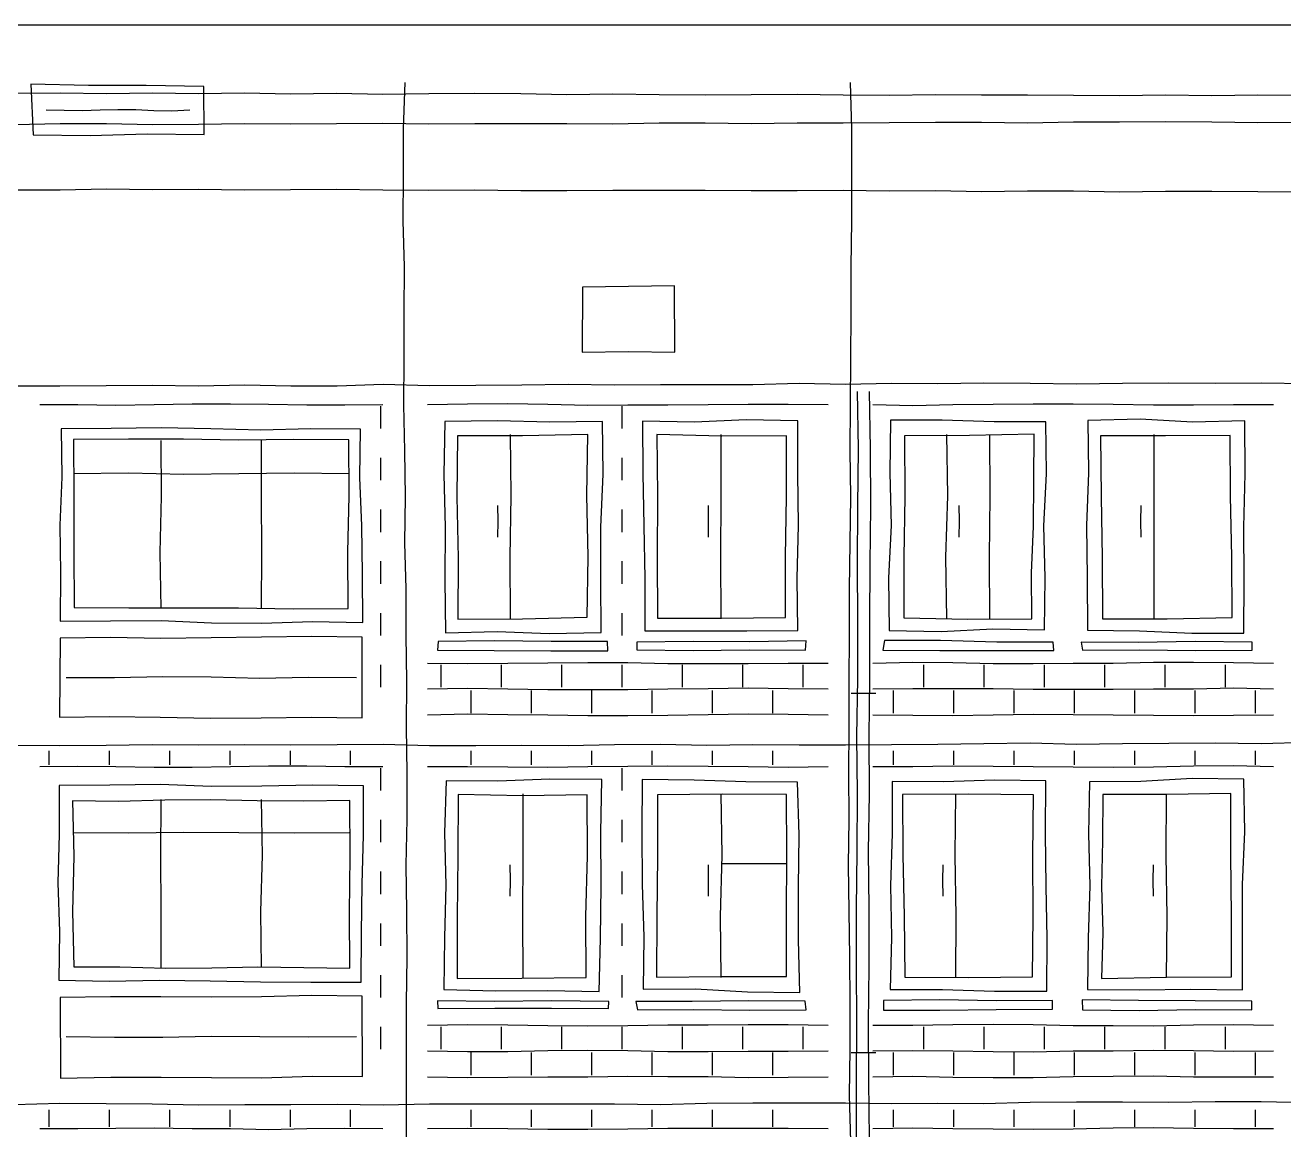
# Model space of a CAD drawing. Header units: millimetres. Extents: x 0 to 655, y 0 to 345.
# Drawn here: x 149.5 to 237.2, y 268.1 to 345 of the extents above; entities that cross this region are included whole.
import ezdxf

# ---------------------------------------------------------------- set-up
doc = ezdxf.new("R2010")
doc.units = ezdxf.units.MM
for name, color, linetype, true_color in [('01_KARKAS', 1, 'Continuous', 0xd62728), ('02_PROYOMY', 5, 'Continuous', 0x1f5fd6), ('03_BALKONY', 3, 'Continuous', 0x2ca02c), ('04_KLADKA', 32, 'Continuous', 0x8c5a2b), ('06_VODOSTOK', 4, 'Continuous', 0x0f9aa0), ('08_KRYSHA', 8, 'Continuous', 0x444444)]:
    doc.layers.add(name, color=color, linetype=linetype, true_color=true_color)

msp = doc.modelspace()

# ---------------------------------------------------------------- linework, layer by layer
at = {"layer": '01_KARKAS'}
for points in [[(240, 345), (236.8, 345), (233.6, 345), (230.4, 345), (227.2, 345), (224, 345), (220.8, 345), (217.6, 345), (214.4, 345), (211.2, 345), (208, 345), (204.8, 345), (201.6, 345), (198.4, 345), (195.2, 345), (192, 345), (188.8, 345), (185.6, 345), (182.4, 345), (179.2, 345), (176, 345), (172.8, 345), (169.6, 345), (166.4, 345), (163.2, 345), (160, 345), (156.8, 345), (153.6, 345), (150.4, 345), (147.2, 345)], [(176.096, 267.306), (176.082, 270.51), (176.095, 273.714), (176.087, 276.918), (176.123, 280.122), (176.108, 283.327), (176.06, 286.531), (176.142, 289.735), (176.137, 292.939), (176.076, 296.143), (176.12, 299.347), (176.064, 302.551), (176.058, 305.755), (175.98, 308.959), (176.026, 312.163), (175.968, 315.367), (175.911, 318.571), (175.916, 321.776), (175.933, 324.98), (175.945, 328.184), (175.852, 331.388), (175.867, 334.592), (175.875, 337.796), (176, 341)], [(207.009, 267.306), (206.926, 270.51), (206.972, 273.714), (206.973, 276.918), (206.953, 280.122), (206.907, 283.327), (206.856, 286.531), (206.897, 289.735), (206.869, 292.939), (206.905, 296.143), (206.894, 299.347), (206.931, 302.551), (206.924, 305.755), (206.984, 308.959), (207.013, 312.163), (206.974, 315.367), (206.995, 318.571), (207.013, 321.776), (207.043, 324.98), (207.045, 328.184), (207.081, 331.388), (207.079, 334.592), (207.081, 337.796), (207, 341)], [(148.742, 319.893), (151.959, 319.903), (155.175, 319.913), (158.392, 319.949), (161.608, 319.892), (164.825, 319.963), (168.041, 319.894), (171.258, 319.896), (174.474, 320.002), (177.691, 319.921), (180.907, 319.931), (184.124, 319.954), (187.34, 320.021), (190.557, 319.956), (193.773, 319.993), (196.99, 319.987), (200.206, 319.991), (203.423, 320.089), (206.639, 320.016), (209.856, 320.075), (213.072, 320.055), (216.289, 320.105), (219.505, 320.087), (222.722, 320.045), (225.938, 320.072), (229.155, 320.104), (232.371, 320.083), (235.588, 320.106), (238.804, 320.066)], [(148.742, 294.882), (151.959, 294.857), (155.175, 294.883), (158.392, 294.922), (161.608, 294.904), (164.825, 294.932), (168.041, 294.917), (171.258, 294.927), (174.474, 294.946), (177.691, 294.85), (180.907, 294.857), (184.124, 294.881), (187.34, 294.868), (190.557, 294.92), (193.773, 294.945), (196.99, 294.891), (200.206, 294.934), (203.423, 294.914), (206.639, 294.897), (209.856, 294.934), (213.072, 294.943), (216.289, 295.001), (219.505, 295.042), (222.722, 294.951), (225.938, 295.009), (229.155, 295.016), (232.371, 295.044), (235.588, 295), (238.804, 295.099)], [(148.742, 269.865), (151.959, 269.956), (155.175, 269.93), (158.392, 269.913), (161.608, 269.843), (164.825, 269.875), (168.041, 269.877), (171.258, 269.894), (174.474, 269.855), (177.691, 269.914), (180.907, 269.916), (184.124, 269.923), (187.34, 269.911), (190.557, 269.924), (193.773, 269.881), (196.99, 269.968), (200.206, 269.981), (203.423, 269.988), (206.639, 269.987), (209.856, 269.938), (213.072, 269.953), (216.289, 269.936), (219.505, 270.028), (222.722, 270.047), (225.938, 270.065), (229.155, 270.038), (232.371, 270.069), (235.588, 270.084), (238.804, 270.012)]]:
    msp.add_lwpolyline(points, dxfattribs=at)
at = {"layer": '02_PROYOMY'}
for points in [[(178.759, 317.41), (178.679, 313.735), (178.786, 310.061), (178.759, 306.387), (178.792, 302.713)], [(189.728, 317.413), (186.072, 317.369), (182.415, 317.47), (178.759, 317.41)], [(189.641, 302.717), (189.617, 306.392), (189.621, 310.066), (189.776, 313.739), (189.728, 317.413)], [(203.337, 317.463), (199.731, 317.532), (196.125, 317.368), (192.519, 317.444)], [(192.519, 317.444), (192.531, 313.792), (192.6, 310.141), (192.668, 306.491), (192.687, 302.839)], [(203.339, 302.869), (203.289, 306.518), (203.383, 310.166), (203.329, 313.814), (203.337, 317.463)], [(209.78, 317.509), (209.738, 313.847), (209.823, 310.184), (209.641, 306.523), (209.695, 302.86)], [(220.596, 317.388), (216.991, 317.388), (213.386, 317.496), (209.78, 317.509)], [(220.508, 302.917), (220.544, 306.535), (220.464, 310.153), (220.637, 313.77), (220.596, 317.388)], [(223.52, 317.479), (223.56, 313.83), (223.422, 310.181), (223.479, 306.531), (223.484, 302.882)], [(234.455, 317.452), (230.81, 317.365), (227.165, 317.564), (223.52, 317.479)], [(234.386, 302.68), (234.403, 306.373), (234.368, 310.066), (234.47, 313.759), (234.455, 317.452)], [(179.641, 316.424), (179.595, 312.163), (179.681, 307.903), (179.651, 303.642)], [(188.703, 316.5), (184.173, 316.405), (179.641, 316.424)], [(183.336, 303.7), (183.315, 307.967), (183.368, 312.233), (183.336, 316.5)], [(188.664, 303.785), (188.744, 308.023), (188.644, 312.262), (188.703, 316.5)], [(202.552, 316.407), (198.03, 316.392), (193.51, 316.501)], [(193.51, 316.501), (193.555, 312.239), (193.537, 307.976), (193.563, 303.714)], [(198, 303.7), (197.973, 307.967), (197.99, 312.233), (198, 316.5)], [(202.473, 303.767), (202.466, 307.981), (202.538, 312.194), (202.552, 316.407)], [(210.759, 316.414), (210.774, 312.189), (210.707, 307.964), (210.719, 303.739)], [(219.782, 316.522), (215.271, 316.448), (210.759, 316.414)], [(213.7, 303.7), (213.63, 307.967), (213.772, 312.233), (213.7, 316.5)], [(216.7, 303.7), (216.671, 307.967), (216.718, 312.233), (216.7, 316.5)], [(219.629, 303.667), (219.589, 306.881), (219.725, 310.094), (219.77, 313.308), (219.782, 316.522)], [(233.424, 316.438), (228.915, 316.417), (224.406, 316.411)], [(224.406, 316.411), (224.451, 312.163), (224.519, 307.915), (224.532, 303.667)], [(228.136, 303.7), (228.138, 307.967), (228.143, 312.233), (228.136, 316.5)], [(233.569, 303.777), (233.549, 307.998), (233.438, 312.217), (233.424, 316.438)], [(182.436, 309.37), (182.469, 310.465), (182.436, 311.56)], [(197.1, 309.37), (197.103, 310.465), (197.1, 311.56)], [(214.55, 309.37), (214.574, 310.465), (214.55, 311.56)], [(227.236, 309.37), (227.217, 310.465), (227.236, 311.56)], [(179.651, 303.642), (184.158, 303.681), (188.664, 303.785)], [(193.563, 303.714), (198.018, 303.72), (202.473, 303.767)], [(210.719, 303.739), (215.174, 303.658), (219.629, 303.667)], [(224.532, 303.667), (229.051, 303.684), (233.569, 303.777)], [(178.792, 302.713), (182.408, 302.791), (186.025, 302.663), (189.641, 302.717)], [(192.687, 302.839), (196.238, 302.83), (199.788, 302.846), (203.339, 302.869)], [(209.695, 302.86), (213.3, 302.789), (216.903, 302.991), (220.508, 302.917)], [(223.484, 302.882), (227.119, 302.848), (230.751, 302.69), (234.386, 302.68)], [(178.3, 302.105), (178.237, 301.489)], [(178.237, 301.489), (182.188, 301.483), (186.14, 301.453), (190.092, 301.46)], [(190.071, 302.099), (186.147, 302.088), (182.224, 302.141), (178.3, 302.105)], [(190.092, 301.46), (190.071, 302.099)], [(203.9, 302.15), (199.971, 302.068), (196.041, 302.096), (192.112, 302.042)], [(192.112, 302.042), (192.116, 301.518)], [(192.116, 301.518), (196.035, 301.477), (199.953, 301.515), (203.871, 301.495)], [(203.871, 301.495), (203.9, 302.15)], [(209.353, 302.159), (209.238, 301.49)], [(209.238, 301.49), (213.207, 301.472), (217.176, 301.482), (221.145, 301.47)], [(221.101, 302.054), (217.185, 302.044), (213.269, 302.169), (209.353, 302.159)], [(221.145, 301.47), (221.101, 302.054)], [(234.95, 302.054), (230.983, 302.106), (227.016, 302.021), (223.048, 302.051)], [(223.048, 302.051), (223.157, 301.492)], [(223.157, 301.492), (227.094, 301.516), (231.03, 301.484), (234.967, 301.507)], [(234.967, 301.507), (234.95, 302.054)], [(178.838, 292.411), (178.723, 288.776), (178.819, 285.14), (178.732, 281.505), (178.697, 277.869)], [(189.684, 292.492), (186.068, 292.514), (182.454, 292.369), (178.838, 292.411)], [(189.499, 277.731), (189.59, 281.42), (189.63, 285.111), (189.606, 288.802), (189.684, 292.492)], [(192.497, 292.487), (192.481, 288.841), (192.493, 285.195), (192.604, 281.549), (192.555, 277.902)], [(203.312, 292.3), (199.707, 292.335), (196.103, 292.454), (192.497, 292.487)], [(203.472, 277.677), (203.371, 281.332), (203.37, 284.988), (203.418, 288.645), (203.312, 292.3)], [(209.906, 292.354), (209.889, 288.737), (209.79, 285.12), (209.849, 281.502), (209.754, 277.885)], [(220.595, 292.39), (217.032, 292.44), (213.469, 292.321), (209.906, 292.354)], [(220.666, 277.764), (220.698, 281.421), (220.614, 285.077), (220.569, 288.734), (220.595, 292.39)], [(223.639, 292.337), (223.57, 288.719), (223.652, 285.1), (223.541, 281.482), (223.5, 277.864)], [(234.371, 292.52), (230.792, 292.559), (227.217, 292.358), (223.639, 292.337)], [(234.29, 277.843), (234.278, 281.513), (234.279, 285.182), (234.444, 288.85), (234.371, 292.52)], [(179.681, 291.443), (179.66, 287.177), (179.618, 282.911), (179.621, 278.644)], [(188.674, 291.416), (184.177, 291.362), (179.681, 291.443)], [(184.2, 278.7), (184.188, 282.967), (184.214, 287.233), (184.2, 291.5)], [(188.601, 278.711), (188.576, 282.946), (188.698, 287.181), (188.674, 291.416)], [(193.568, 291.421), (193.565, 287.19), (193.511, 282.958), (193.483, 278.727)], [(202.545, 291.454), (198.057, 291.47), (193.568, 291.421)], [(198, 278.7), (197.935, 282.967), (198.055, 287.233), (198, 291.5)], [(202.532, 278.769), (202.529, 282.997), (202.556, 287.226), (202.545, 291.454)], [(219.738, 291.425), (215.176, 291.469), (210.614, 291.457)], [(210.614, 291.457), (210.633, 287.217), (210.733, 282.978), (210.787, 278.739)], [(214.336, 278.7), (214.355, 282.967), (214.277, 287.233), (214.336, 291.5)], [(219.656, 278.749), (219.723, 282.974), (219.68, 287.2), (219.738, 291.425)], [(224.557, 291.46), (224.542, 288.257), (224.475, 285.056), (224.555, 281.853), (224.47, 278.651)], [(233.476, 291.513), (229.017, 291.438), (224.557, 291.46)], [(229, 278.7), (229.036, 282.967), (228.973, 287.233), (229, 291.5)], [(233.523, 278.751), (233.527, 283.005), (233.482, 287.259), (233.476, 291.513)], [(183.3, 284.37), (183.316, 285.465), (183.3, 286.56)], [(197.1, 284.37), (197.103, 285.465), (197.1, 286.56)], [(198, 286.636), (202.5, 286.636)], [(213.436, 284.37), (213.42, 285.465), (213.436, 286.56)], [(228.1, 284.37), (228.059, 285.465), (228.1, 286.56)], [(179.621, 278.644), (184.111, 278.664), (188.601, 278.711)], [(193.483, 278.727), (198.007, 278.777), (202.532, 278.769)], [(210.787, 278.739), (215.221, 278.71), (219.656, 278.749)], [(224.47, 278.651), (228.996, 278.732), (233.523, 278.751)], [(178.697, 277.869), (182.297, 277.775), (185.899, 277.808), (189.499, 277.731)], [(192.555, 277.902), (196.196, 277.918), (199.832, 277.718), (203.472, 277.677)], [(209.754, 277.885), (213.392, 277.886), (217.028, 277.764), (220.666, 277.764)], [(223.5, 277.864), (227.097, 277.863), (230.694, 277.909), (234.29, 277.843)], [(190.162, 277.045), (186.186, 277.093), (182.21, 277.046), (178.234, 277.09)], [(178.234, 277.09), (178.261, 276.561)], [(190.154, 276.56), (190.162, 277.045)], [(203.841, 277.071), (199.91, 277.078), (195.978, 277.031), (192.046, 277.044)], [(192.046, 277.044), (192.157, 276.467)], [(203.915, 276.45), (203.841, 277.071)], [(221.069, 277.113), (217.146, 277.083), (213.224, 277.157), (209.301, 277.107)], [(209.301, 277.107), (209.301, 276.43)], [(221.056, 276.501), (221.069, 277.113)], [(234.931, 277.058), (230.993, 277.077), (227.054, 277.107), (223.116, 277.153)], [(223.116, 277.153), (223.155, 276.45)], [(234.945, 276.461), (234.931, 277.058)], [(178.261, 276.561), (182.225, 276.573), (186.19, 276.579), (190.154, 276.56)], [(192.157, 276.467), (196.076, 276.474), (199.996, 276.433), (203.915, 276.45)], [(209.301, 276.43), (213.219, 276.438), (217.138, 276.493), (221.056, 276.501)], [(223.155, 276.45), (227.085, 276.411), (231.015, 276.482), (234.945, 276.461)]]:
    msp.add_lwpolyline(points, dxfattribs=at)
at = {"layer": '03_BALKONY'}
for points in [[(152.058, 316.892), (152.089, 313.545), (151.957, 310.199), (152.01, 306.851), (151.977, 303.504)], [(172.881, 316.886), (169.411, 316.908), (165.94, 316.816), (162.47, 316.913), (158.999, 316.972), (155.529, 316.927), (152.058, 316.892)], [(173.046, 303.414), (173.027, 306.782), (172.973, 310.15), (172.848, 313.517), (172.881, 316.886)], [(172.068, 316.147), (168.236, 316.149), (164.403, 316.11), (160.571, 316.189), (156.739, 316.178), (152.906, 316.171)], [(152.906, 316.171), (152.924, 312.272), (152.926, 308.373), (152.953, 304.474)], [(159, 304.4), (158.945, 308.3), (159.039, 312.2), (159, 316.1)], [(166, 304.4), (166.013, 308.3), (165.989, 312.2), (166, 316.1)], [(172.02, 304.39), (172.002, 308.309), (172.105, 312.228), (172.068, 316.147)], [(152.9, 313.8), (156.74, 313.847), (160.58, 313.755), (164.42, 313.801), (168.26, 313.85), (172.1, 313.8)], [(152.953, 304.474), (156.766, 304.431), (160.58, 304.452), (164.393, 304.451), (168.207, 304.378), (172.02, 304.39)], [(151.977, 303.504), (155.489, 303.534), (159, 303.554), (162.511, 303.395), (166.023, 303.365), (169.535, 303.484), (173.046, 303.414)], [(151.981, 302.332), (151.929, 296.824)], [(173.003, 302.399), (169.5, 302.436), (165.996, 302.4), (162.492, 302.355), (158.988, 302.312), (155.484, 302.378), (151.981, 302.332)], [(172.993, 296.784), (173.003, 302.399)], [(152.4, 299.6), (155.767, 299.589), (159.133, 299.664), (162.5, 299.635), (165.867, 299.536), (169.233, 299.61), (172.6, 299.6)], [(151.929, 296.824), (155.44, 296.885), (158.95, 296.829), (162.461, 296.754), (165.971, 296.775), (169.482, 296.832), (172.993, 296.784)], [(151.909, 292.083), (151.907, 288.691), (151.815, 285.299), (151.928, 281.906), (151.885, 278.514)], [(173.086, 292.043), (169.556, 292.089), (166.027, 292.025), (162.497, 292.013), (158.968, 292.155), (155.439, 292.096), (151.909, 292.083)], [(172.938, 278.39), (172.947, 281.804), (172.993, 285.217), (173.089, 288.629), (173.086, 292.043)], [(172.131, 291.025), (168.913, 290.995), (165.695, 291.01), (162.477, 291.067), (159.259, 291.064), (156.042, 290.966), (152.824, 291.012)], [(152.824, 291.012), (152.928, 287.156), (152.833, 283.299), (152.928, 279.443)], [(159, 279.4), (159.009, 283.3), (158.975, 287.2), (159, 291.1)], [(166, 279.4), (165.943, 283.3), (166.072, 287.2), (166, 291.1)], [(172.138, 279.352), (172.116, 283.243), (172.157, 287.134), (172.131, 291.025)], [(152.9, 288.8), (156.74, 288.781), (160.58, 288.83), (164.42, 288.8), (168.26, 288.773), (172.1, 288.8)], [(152.928, 279.443), (156.13, 279.459), (159.331, 279.365), (162.533, 279.379), (165.735, 279.449), (168.937, 279.4), (172.138, 279.352)], [(151.885, 278.514), (155.393, 278.464), (158.903, 278.519), (162.412, 278.489), (165.92, 278.398), (169.429, 278.383), (172.938, 278.39)], [(173, 277.4), (169.494, 277.456), (165.989, 277.357), (162.483, 277.331), (158.977, 277.36), (155.472, 277.372), (151.966, 277.318)], [(151.966, 277.318), (151.995, 271.704)], [(173.033, 271.824), (173, 277.4)], [(152.4, 274.6), (155.767, 274.566), (159.133, 274.564), (162.5, 274.621), (165.867, 274.612), (169.233, 274.583), (172.6, 274.6)], [(151.995, 271.704), (155.501, 271.762), (159.007, 271.764), (162.514, 271.748), (166.02, 271.738), (169.526, 271.835), (173.033, 271.824)]]:
    msp.add_lwpolyline(points, dxfattribs=at)
at = {"layer": '04_KLADKA'}
for points in [[(150.55, 318.6), (153.206, 318.591), (155.861, 318.549), (158.517, 318.593), (161.172, 318.64), (163.828, 318.648), (166.483, 318.63), (169.139, 318.57), (171.794, 318.568), (174.45, 318.6)], [(174.3, 316.92), (174.3, 318.48)], [(177.55, 318.6), (180.34, 318.638), (183.13, 318.665), (185.92, 318.614), (188.71, 318.558), (191.5, 318.562), (194.29, 318.58), (197.08, 318.591), (199.87, 318.619), (202.66, 318.626), (205.45, 318.6)], [(191.1, 316.92), (191.1, 318.48)], [(208.55, 318.6), (211.34, 318.531), (214.13, 318.585), (216.92, 318.616), (219.71, 318.637), (222.5, 318.64), (225.29, 318.617), (228.08, 318.564), (230.87, 318.573), (233.66, 318.601), (236.45, 318.6)], [(174.3, 313.32), (174.3, 314.88)], [(191.1, 313.32), (191.1, 314.88)], [(174.3, 309.72), (174.3, 311.28)], [(191.1, 309.72), (191.1, 311.28)], [(174.3, 306.12), (174.3, 307.68)], [(191.1, 306.12), (191.1, 307.68)], [(174.3, 302.52), (174.3, 304.08)], [(191.1, 302.52), (191.1, 304.08)], [(177.55, 300.6), (180.34, 300.561), (183.13, 300.583), (185.92, 300.625), (188.71, 300.644), (191.5, 300.627), (194.29, 300.574), (197.08, 300.574), (199.87, 300.574), (202.66, 300.587), (205.45, 300.6)], [(208.55, 300.6), (211.34, 300.669), (214.13, 300.638), (216.92, 300.561), (219.71, 300.577), (222.5, 300.583), (225.29, 300.597), (228.08, 300.659), (230.87, 300.649), (233.66, 300.628), (236.45, 300.6)], [(174.3, 298.92), (174.3, 300.48)], [(178.5, 298.92), (178.5, 300.48)], [(182.7, 298.92), (182.7, 300.48)], [(186.9, 298.92), (186.9, 300.48)], [(191.1, 298.92), (191.1, 300.48)], [(195.3, 298.92), (195.3, 300.48)], [(199.5, 298.92), (199.5, 300.48)], [(203.7, 298.92), (203.7, 300.48)], [(212.1, 298.92), (212.1, 300.48)], [(216.3, 298.92), (216.3, 300.48)], [(220.5, 298.92), (220.5, 300.48)], [(224.7, 298.92), (224.7, 300.48)], [(228.9, 298.92), (228.9, 300.48)], [(233.1, 298.92), (233.1, 300.48)], [(177.55, 298.8), (180.34, 298.861), (183.13, 298.805), (185.92, 298.768), (188.71, 298.751), (191.5, 298.75), (194.29, 298.796), (197.08, 298.837), (199.87, 298.866), (202.66, 298.816), (205.45, 298.8)], [(208.55, 298.8), (211.34, 298.819), (214.13, 298.829), (216.92, 298.833), (219.71, 298.773), (222.5, 298.775), (225.29, 298.774), (228.08, 298.809), (230.87, 298.813), (233.66, 298.864), (236.45, 298.8)], [(180.6, 297.12), (180.6, 298.68)], [(184.8, 297.12), (184.8, 298.68)], [(189, 297.12), (189, 298.68)], [(193.2, 297.12), (193.2, 298.68)], [(197.4, 297.12), (197.4, 298.68)], [(201.6, 297.12), (201.6, 298.68)], [(210, 297.12), (210, 298.68)], [(214.2, 297.12), (214.2, 298.68)], [(218.4, 297.12), (218.4, 298.68)], [(222.6, 297.12), (222.6, 298.68)], [(226.8, 297.12), (226.8, 298.68)], [(231, 297.12), (231, 298.68)], [(235.2, 297.12), (235.2, 298.68)], [(177.55, 297), (180.34, 297.063), (183.13, 297.013), (185.92, 296.997), (188.71, 296.956), (191.5, 296.949), (194.29, 296.974), (197.08, 297.014), (199.87, 297.062), (202.66, 297.033), (205.45, 297)], [(208.55, 297), (211.34, 296.975), (214.13, 296.955), (216.92, 296.997), (219.71, 297.043), (222.5, 297.019), (225.29, 296.989), (228.08, 296.969), (230.87, 296.949), (233.66, 296.965), (236.45, 297)], [(151.2, 293.52), (151.2, 294.5)], [(155.4, 293.52), (155.4, 294.5)], [(159.6, 293.52), (159.6, 294.5)], [(163.8, 293.52), (163.8, 294.5)], [(168, 293.52), (168, 294.5)], [(172.2, 293.52), (172.2, 294.5)], [(180.6, 293.52), (180.6, 294.5)], [(184.8, 293.52), (184.8, 294.5)], [(189, 293.52), (189, 294.5)], [(193.2, 293.52), (193.2, 294.5)], [(197.4, 293.52), (197.4, 294.5)], [(201.6, 293.52), (201.6, 294.5)], [(210, 293.52), (210, 294.5)], [(214.2, 293.52), (214.2, 294.5)], [(218.4, 293.52), (218.4, 294.5)], [(222.6, 293.52), (222.6, 294.5)], [(226.8, 293.52), (226.8, 294.5)], [(231, 293.52), (231, 294.5)], [(235.2, 293.52), (235.2, 294.5)], [(150.55, 293.4), (153.206, 293.419), (155.861, 293.402), (158.517, 293.359), (161.172, 293.359), (163.828, 293.396), (166.483, 293.445), (169.139, 293.451), (171.794, 293.394), (174.45, 293.4)], [(174.3, 291.72), (174.3, 293.28)], [(177.55, 293.4), (180.34, 293.4), (183.13, 293.38), (185.92, 293.358), (188.71, 293.404), (191.5, 293.43), (194.29, 293.437), (197.08, 293.419), (199.87, 293.4), (202.66, 293.349), (205.45, 293.4)], [(191.1, 291.72), (191.1, 293.28)], [(208.55, 293.4), (211.34, 293.404), (214.13, 293.453), (216.92, 293.42), (219.71, 293.401), (222.5, 293.382), (225.29, 293.357), (228.08, 293.377), (230.87, 293.439), (233.66, 293.468), (236.45, 293.4)], [(174.3, 288.12), (174.3, 289.68)], [(191.1, 288.12), (191.1, 289.68)], [(174.3, 284.52), (174.3, 286.08)], [(191.1, 284.52), (191.1, 286.08)], [(174.3, 280.92), (174.3, 282.48)], [(191.1, 280.92), (191.1, 282.48)], [(174.3, 277.32), (174.3, 278.88)], [(191.1, 277.32), (191.1, 278.88)], [(174.3, 273.72), (174.3, 275.28)], [(177.55, 275.4), (180.34, 275.433), (183.13, 275.409), (185.92, 275.37), (188.71, 275.338), (191.5, 275.372), (194.29, 275.414), (197.08, 275.411), (199.87, 275.449), (202.66, 275.436), (205.45, 275.4)], [(178.5, 273.72), (178.5, 275.28)], [(182.7, 273.72), (182.7, 275.28)], [(186.9, 273.72), (186.9, 275.28)], [(191.1, 273.72), (191.1, 275.28)], [(195.3, 273.72), (195.3, 275.28)], [(199.5, 273.72), (199.5, 275.28)], [(203.7, 273.72), (203.7, 275.28)], [(208.55, 275.4), (211.34, 275.396), (214.13, 275.432), (216.92, 275.454), (219.71, 275.447), (222.5, 275.379), (225.29, 275.374), (228.08, 275.345), (230.87, 275.412), (233.66, 275.45), (236.45, 275.4)], [(212.1, 273.72), (212.1, 275.28)], [(216.3, 273.72), (216.3, 275.28)], [(220.5, 273.72), (220.5, 275.28)], [(224.7, 273.72), (224.7, 275.28)], [(228.9, 273.72), (228.9, 275.28)], [(233.1, 273.72), (233.1, 275.28)], [(177.55, 273.6), (180.34, 273.556), (183.13, 273.568), (185.92, 273.633), (188.71, 273.662), (191.5, 273.623), (194.29, 273.562), (197.08, 273.558), (199.87, 273.589), (202.66, 273.583), (205.45, 273.6)], [(180.6, 271.92), (180.6, 273.48)], [(184.8, 271.92), (184.8, 273.48)], [(189, 271.92), (189, 273.48)], [(193.2, 271.92), (193.2, 273.48)], [(197.4, 271.92), (197.4, 273.48)], [(201.6, 271.92), (201.6, 273.48)], [(208.55, 273.6), (211.34, 273.62), (214.13, 273.596), (216.92, 273.562), (219.71, 273.544), (222.5, 273.609), (225.29, 273.614), (228.08, 273.652), (230.87, 273.635), (233.66, 273.582), (236.45, 273.6)], [(210, 271.92), (210, 273.48)], [(214.2, 271.92), (214.2, 273.48)], [(218.4, 271.92), (218.4, 273.48)], [(222.6, 271.92), (222.6, 273.48)], [(226.8, 271.92), (226.8, 273.48)], [(231, 271.92), (231, 273.48)], [(235.2, 271.92), (235.2, 273.48)], [(177.55, 271.8), (180.34, 271.755), (183.13, 271.77), (185.92, 271.792), (188.71, 271.804), (191.5, 271.854), (194.29, 271.82), (197.08, 271.817), (199.87, 271.745), (202.66, 271.763), (205.45, 271.8)], [(208.55, 271.8), (211.34, 271.836), (214.13, 271.778), (216.92, 271.74), (219.71, 271.741), (222.5, 271.811), (225.29, 271.851), (228.08, 271.859), (230.87, 271.802), (233.66, 271.791), (236.45, 271.8)], [(151.2, 268.32), (151.2, 269.5)], [(155.4, 268.32), (155.4, 269.5)], [(159.6, 268.32), (159.6, 269.5)], [(163.8, 268.32), (163.8, 269.5)], [(168, 268.32), (168, 269.5)], [(172.2, 268.32), (172.2, 269.5)], [(180.6, 268.32), (180.6, 269.5)], [(184.8, 268.32), (184.8, 269.5)], [(189, 268.32), (189, 269.5)], [(193.2, 268.32), (193.2, 269.5)], [(197.4, 268.32), (197.4, 269.5)], [(201.6, 268.32), (201.6, 269.5)], [(210, 268.32), (210, 269.5)], [(214.2, 268.32), (214.2, 269.5)], [(218.4, 268.32), (218.4, 269.5)], [(222.6, 268.32), (222.6, 269.5)], [(226.8, 268.32), (226.8, 269.5)], [(231, 268.32), (231, 269.5)], [(235.2, 268.32), (235.2, 269.5)], [(150.55, 268.2), (153.206, 268.196), (155.861, 268.231), (158.517, 268.243), (161.172, 268.209), (163.828, 268.192), (166.483, 268.135), (169.139, 268.192), (171.794, 268.219), (174.45, 268.2)], [(177.55, 268.2), (180.34, 268.227), (183.13, 268.206), (185.92, 268.16), (188.71, 268.147), (191.5, 268.184), (194.29, 268.229), (197.08, 268.219), (199.87, 268.234), (202.66, 268.227), (205.45, 268.2)], [(208.55, 268.2), (211.34, 268.241), (214.13, 268.209), (216.92, 268.173), (219.71, 268.142), (222.5, 268.168), (225.29, 268.239), (228.08, 268.267), (230.87, 268.227), (233.66, 268.208), (236.45, 268.2)]]:
    msp.add_lwpolyline(points, dxfattribs=at)
at = {"layer": '06_VODOSTOK'}
for points in [[(207.418, 267.5), (207.407, 271.5), (207.438, 275.5), (207.411, 279.5), (207.402, 283.5), (207.459, 287.5), (207.472, 291.5), (207.447, 295.5), (207.506, 299.5), (207.501, 303.5), (207.491, 307.5), (207.505, 311.5), (207.564, 315.5), (207.475, 319.5)], [(208.32, 267.5), (208.283, 271.5), (208.246, 275.5), (208.285, 279.5), (208.291, 283.5), (208.238, 287.5), (208.312, 291.5), (208.296, 295.5), (208.348, 299.5), (208.334, 303.5), (208.356, 307.5), (208.402, 311.5), (208.399, 315.5), (208.325, 319.5)], [(207.05, 298.5), (208.75, 298.5)], [(207.05, 273.5), (208.75, 273.5)]]:
    msp.add_lwpolyline(points, dxfattribs=at)
at = {"layer": '08_KRYSHA'}
for points in [[(161.976, 340.728), (157.96, 340.807), (153.943, 340.79), (149.928, 340.888)], [(149.928, 340.888), (150.087, 337.377)], [(148.778, 340.256), (151.985, 340.289), (155.191, 340.249), (158.397, 340.298), (161.603, 340.249), (164.809, 340.287), (168.015, 340.218), (171.222, 340.257), (174.428, 340.205), (177.634, 340.234), (180.84, 340.257), (184.046, 340.234), (187.253, 340.171), (190.459, 340.226), (193.665, 340.176), (196.871, 340.162), (200.077, 340.185), (203.284, 340.193), (206.49, 340.145), (209.696, 340.134), (212.902, 340.173), (216.108, 340.142), (219.314, 340.154), (222.521, 340.133), (225.727, 340.096), (228.933, 340.159), (232.139, 340.104), (235.345, 340.146), (238.552, 340.131)], [(162.012, 337.385), (161.976, 340.728)], [(151, 339.1), (152.25, 339.079), (153.5, 339.056), (154.75, 339.113), (156, 339.138), (157.25, 339.129), (158.5, 339.07), (159.75, 339.045), (161, 339.1)], [(148.778, 338.097), (151.985, 338.154), (155.191, 338.16), (158.397, 338.089), (161.603, 338.119), (164.809, 338.151), (168.015, 338.127), (171.222, 338.167), (174.428, 338.174), (177.634, 338.141), (180.84, 338.153), (184.046, 338.158), (187.253, 338.165), (190.459, 338.138), (193.665, 338.192), (196.871, 338.201), (200.077, 338.166), (203.284, 338.197), (206.49, 338.211), (209.696, 338.233), (212.902, 338.241), (216.108, 338.249), (219.314, 338.209), (222.521, 338.269), (225.727, 338.271), (228.933, 338.295), (232.139, 338.275), (235.345, 338.235), (238.552, 338.252)], [(150.087, 337.377), (154.062, 337.328), (158.037, 337.439), (162.012, 337.385)], [(148.778, 333.548), (151.985, 333.535), (155.191, 333.608), (158.397, 333.572), (161.603, 333.59), (164.809, 333.544), (168.015, 333.56), (171.222, 333.578), (174.428, 333.55), (177.634, 333.524), (180.84, 333.537), (184.046, 333.499), (187.253, 333.494), (190.459, 333.516), (193.665, 333.525), (196.871, 333.519), (200.077, 333.489), (203.284, 333.501), (206.49, 333.506), (209.696, 333.466), (212.902, 333.483), (216.108, 333.431), (219.314, 333.461), (222.521, 333.478), (225.727, 333.403), (228.933, 333.436), (232.139, 333.453), (235.345, 333.428), (238.552, 333.403)], [(194.746, 326.846), (188.348, 326.773)], [(194.773, 322.247), (194.746, 326.846)], [(188.348, 326.773), (188.317, 322.236)], [(188.317, 322.236), (191.545, 322.279), (194.773, 322.247)]]:
    msp.add_lwpolyline(points, dxfattribs=at)

doc.saveas('drawing.dxf')
